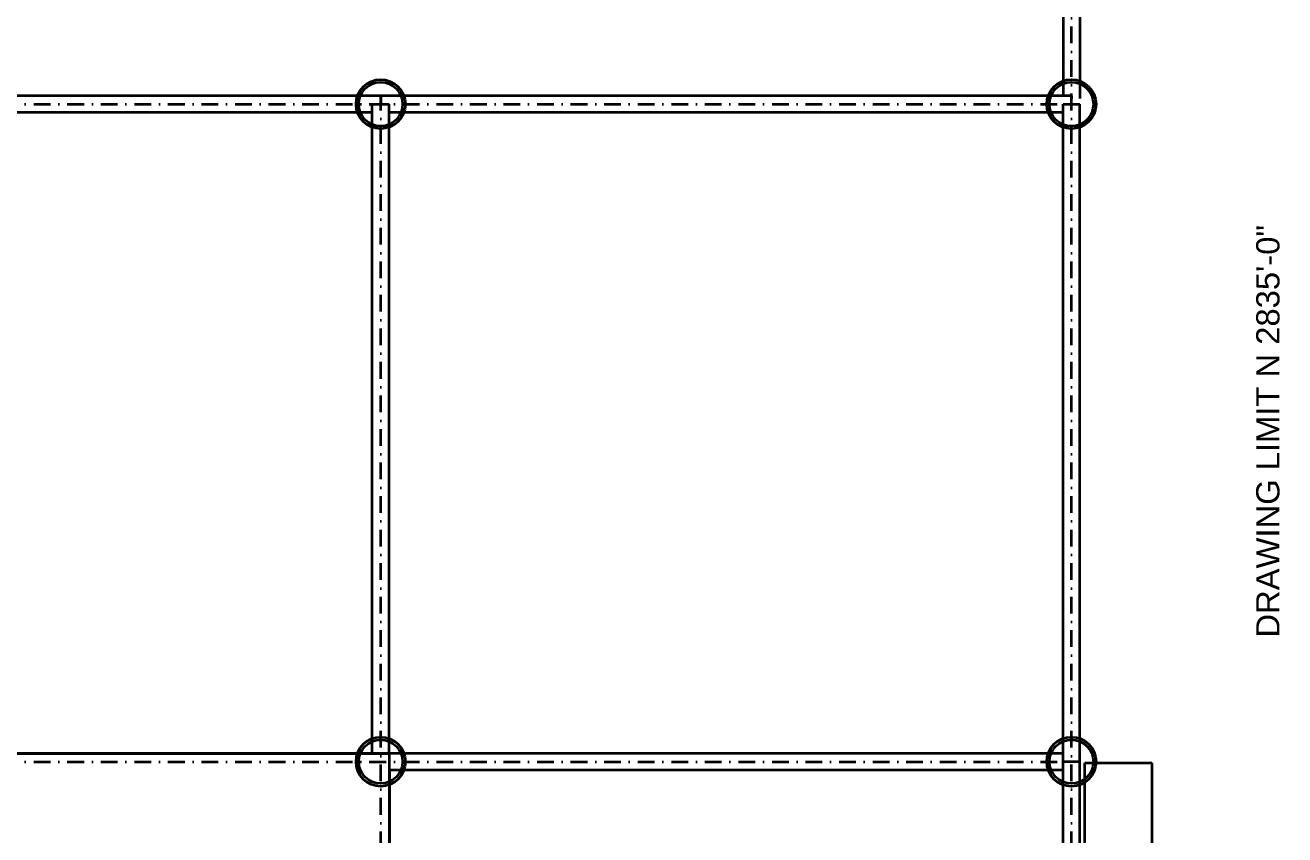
# Model space of a CAD drawing. Header units: inches. Extents: x 3139 to 9140, y 3844 to 6923.
# Drawn here: x 8221 to 9140, y 5017 to 5608 of the extents above; entities that cross this region are included whole.
import ezdxf
from ezdxf.enums import TextEntityAlignment as Align

# ---------------------------------------------------------------- set-up
doc = ezdxf.new("R2010")
doc.units = ezdxf.units.IN
doc.header["$MEASUREMENT"] = 0
doc.linetypes.add('DASHDOT2', pattern=[12.700025, 6.350013, -3.175006, 0, -3.175006])
for name, color, linetype in [('TF_G_MATCHLINE', 7, 'Continuous'), ('TF_P_Plaform', 7, 'Continuous'), ('TF_P_Steel', 7, 'Continuous')]:
    doc.layers.add(name, color=color, linetype=linetype)
doc.styles.add('Arial', font='arial.ttf')

# ---------------------------------------------------------------- blocks, each defined once
blk = doc.blocks.new('A$Cdd380a1b')
at = {"layer": 'TF_P_Plaform', "color": 8, "linetype": 'Continuous', "lineweight": 35}
for p, q in [((-36.0293, 4.3601), (-47.9426, 4.3601)), ((-45.9235, 4.3601), (-36.0293, 4.3601)), ((-36.0293, 0.5121), (-36.0293, 4.3601)), ((-36.0293, 4.2648), (-36.0293, 0.5121)), ((-32.066, 4.3056), (-31.6832, 4.3056))]:
    blk.add_line(p, q, dxfattribs=at)
for points in [[(-32.3203, 2.4219), (-32.066, 2.4219), (-32.066, 4.3056)], [(-31.6832, 4.3056), (-31.6832, 2.0391), (-31.6832, 2.0391)]]:
    blk.add_lwpolyline(points, dxfattribs=at)
at = {"layer": 'TF_P_Steel', "color": 8, "linetype": 'Continuous', "lineweight": 35}
for p, q in [((-32.1899, 11.6801), (-32.1899, 8.1101)), ((-32.0945, 11.6094), (-32.0945, 8.0938)), ((-36.0797, 8.1101), (-39.9695, 8.1101)), ((-36.1274, 8.0625), (-36.032, 8.0625)), ((-36.1274, 6.1305), (-36.1274, 8.0625)), ((-36.0797, 8.1101), (-36.0797, 8.0625)), ((-34.8096, 8.1101), (-36.0797, 8.1101)), ((-36.0797, 8.0625), (-36.0797, 8.1101)), ((-36.032, 6.1305), (-36.032, 8.0625)), ((-32.1422, 8.1101), (-34.8096, 8.1101)), ((-32.1899, 2.4484), (-32.1899, 8.0625)), ((-32.1899, 8.0625), (-32.0945, 8.0625)), ((-32.1422, 8.1101), (-32.1422, 8.0938)), ((-32.1422, 8.0312), (-32.1422, 8.0938)), ((-32.0945, 6.2434), (-32.0945, 8.0625)), ((-36.1274, 8.0148), (-39.9695, 8.0148)), ((-34.8096, 8.0148), (-36.032, 8.0148)), ((-36.032, 6.1305), (-36.032, 8.0148)), ((-36.032, 6.1305), (-36.032, 8.0148)), ((-32.1899, 8.0148), (-34.8096, 8.0148)), ((-32.0944, 2.4219), (-32.0945, 6.2434)), ((-36.1274, 4.3601), (-36.1274, 6.1305)), ((-36.032, 4.3601), (-36.032, 6.1305)), ((-36.032, 4.3601), (-36.032, 6.1305)), ((-36.032, 4.3601), (-36.032, 6.1305)), ((-36.1274, 4.3601), (-37.3197, 4.3601)), ((-34.1586, 4.3601), (-36.032, 4.3601)), ((-32.1899, 4.3601), (-34.1586, 4.3601)), ((-32.0945, 4.3125), (-32.1899, 4.3125)), ((-32.1899, 4.2648), (-36.0293, 4.2648)), ((-36.0293, 4.2648), (-36.0293, 0.6101))]:
    blk.add_line(p, q, dxfattribs=at)
at = {"layer": 'TF_P_Steel', "color": 8, "linetype": 'DASHDOT2', "lineweight": 35, "ltscale": 0.015}
for points in [[(-32.1422, -0.3893), (-32.1422, 11.8125)], [(-52.5947, 8.0625), (-32.1422, 8.0625)], [(-36.0797, -0.3893), (-36.0797, 8.0625)], [(-52.5947, 4.3125), (-32.1422, 4.3125)]]:
    blk.add_lwpolyline(points, dxfattribs=at)
at = {"layer": 'TF_P_Steel', "color": 8, "linetype": 'Continuous', "lineweight": 35}
for centre, radius in [((-36.0797, 8.0625), 0.1407), ((-36.0797, 8.0625), 0.1253), ((-32.1422, 8.0625), 0.1407), ((-32.1422, 8.0625), 0.1253), ((-36.0797, 4.3125), 0.1407), ((-32.1422, 4.3125), 0.1407), ((-36.0797, 4.3125), 0.1253), ((-32.1422, 4.3125), 0.1253)]:
    blk.add_circle(centre, radius, dxfattribs=at)
at = {"color": 7}
blk.add_wipeout([(-31.1217, 5.0909), (-31.1217, 7.3029), (-30.926, 7.3029), (-30.926, 5.0909)], dxfattribs=at).dxf.layer = 'TF_G_MATCHLINE'
at = {"layer": 'TF_G_MATCHLINE', "color": 7, "style": 'Arial', "width": 1.006371}
blk.add_text('DRAWING LIMIT N 2835\'-0"', height=0.132812, rotation=90, dxfattribs=at).set_placement((-31.0891, 6.1969), align=Align.TOP_CENTER)

msp = doc.modelspace()

# ---------------------------------------------------------------- block references
at = {"xscale": 128, "yscale": 128, "zscale": 128}
msp.add_blockref('A$Cdd380a1b', (13098.63, 4518.8), dxfattribs=at)

doc.saveas('drawing.dxf')
